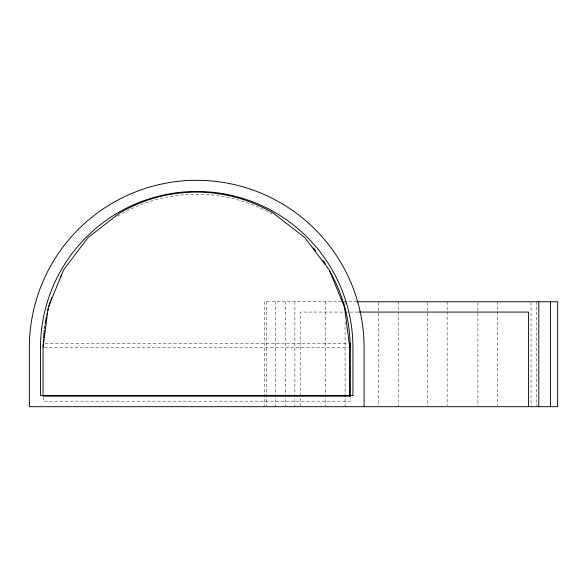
<?xml version="1.0" encoding="UTF-8"?>
<svg xmlns="http://www.w3.org/2000/svg" width="587" height="587" viewBox="0 0 587 587"><rect width="100%" height="100%" fill="white"/><g stroke="black" fill="none" stroke-linecap="round" stroke-linejoin="round"><path stroke-width="0.44" stroke-dasharray="2.94 2.2" d="M357.057 301.755L264.414 301.755L264.414 405.778M357.982 312.064L300.199 312.064L300.199 405.778M45.096 343.483L347.423 343.483M44.179 347.68L348.333 347.68M536.665 301.755L536.665 405.778M531.022 302.672L531.022 405.778M497.314 301.755L497.314 310.883M497.314 311.792L497.314 405.778M477.921 302.672L477.921 405.778M447.14 301.755L447.14 310.883M447.14 311.792L447.14 405.778M427.74 302.672L427.74 405.778M398.184 301.755L398.184 406.688M378.784 302.672L378.784 405.778M350.168 395.535L350.168 401.17L43.262 401.17L43.262 397.15M345.075 301.755L345.075 304.492M345.075 321.83L345.075 406.688M325.675 301.755L325.675 405.778M294.894 301.755L294.894 406.688M285.399 301.755L285.399 406.688M275.501 301.755L275.501 406.688M266.513 301.755L266.513 405.778M117.649 216.163A153.449 153.449 0 0 1 271.869 213.888"/><path stroke-width="0.88" d="M349.786 396.196L349.786 347.68L344.554 307.419L329.234 269.903L304.858 237.684L273.094 212.964A151.585 151.585 0 0 0 119.711 212.956L87.947 237.684L63.579 269.903L48.251 307.419L43.027 347.68L43.027 396.196L349.786 396.196L350.168 395.535L350.168 343.483M357.057 301.755L557.65 301.755L557.65 406.688L29.35 406.688L29.35 347.68A167.368 167.368 0 0 1 196.718 180.312A167.368 167.368 0 0 1 364.087 347.68L364.087 406.688M358.899 312.064L528.579 312.064L528.579 406.688M349.786 347.68L350.168 347.68A153.449 153.449 0 0 0 329.608 270.952M550.423 301.755L550.423 406.688M538.763 301.755L538.763 406.688M43.262 343.483L43.262 346.836M43.269 346.778A153.449 153.449 0 0 1 43.306 344.055M43.357 342.243A153.449 153.449 0 0 1 43.482 339.506M43.592 337.686A153.449 153.449 0 0 1 44.245 330.386M44.458 328.559A153.449 153.449 0 0 1 44.825 325.829M45.104 324.017A153.449 153.449 0 0 1 46.402 316.804M46.784 315.014A153.449 153.449 0 0 1 47.386 312.35M47.811 310.589A153.449 153.449 0 0 1 48.259 308.835M48.97 306.216A153.449 153.449 0 0 1 50.262 301.865M50.82 300.126A153.449 153.449 0 0 1 51.693 297.528M60.344 277.321A153.449 153.449 0 0 1 61.62 274.907M313.26 247.853A153.449 153.449 0 0 1 315.608 250.664M322.784 260.188A153.449 153.449 0 0 1 325.337 263.989M352.934 395.535L40.503 395.535L40.503 347.68A156.215 156.215 0 0 1 196.718 191.465A156.215 156.215 0 0 1 352.934 347.68L352.934 395.535"/></g></svg>
